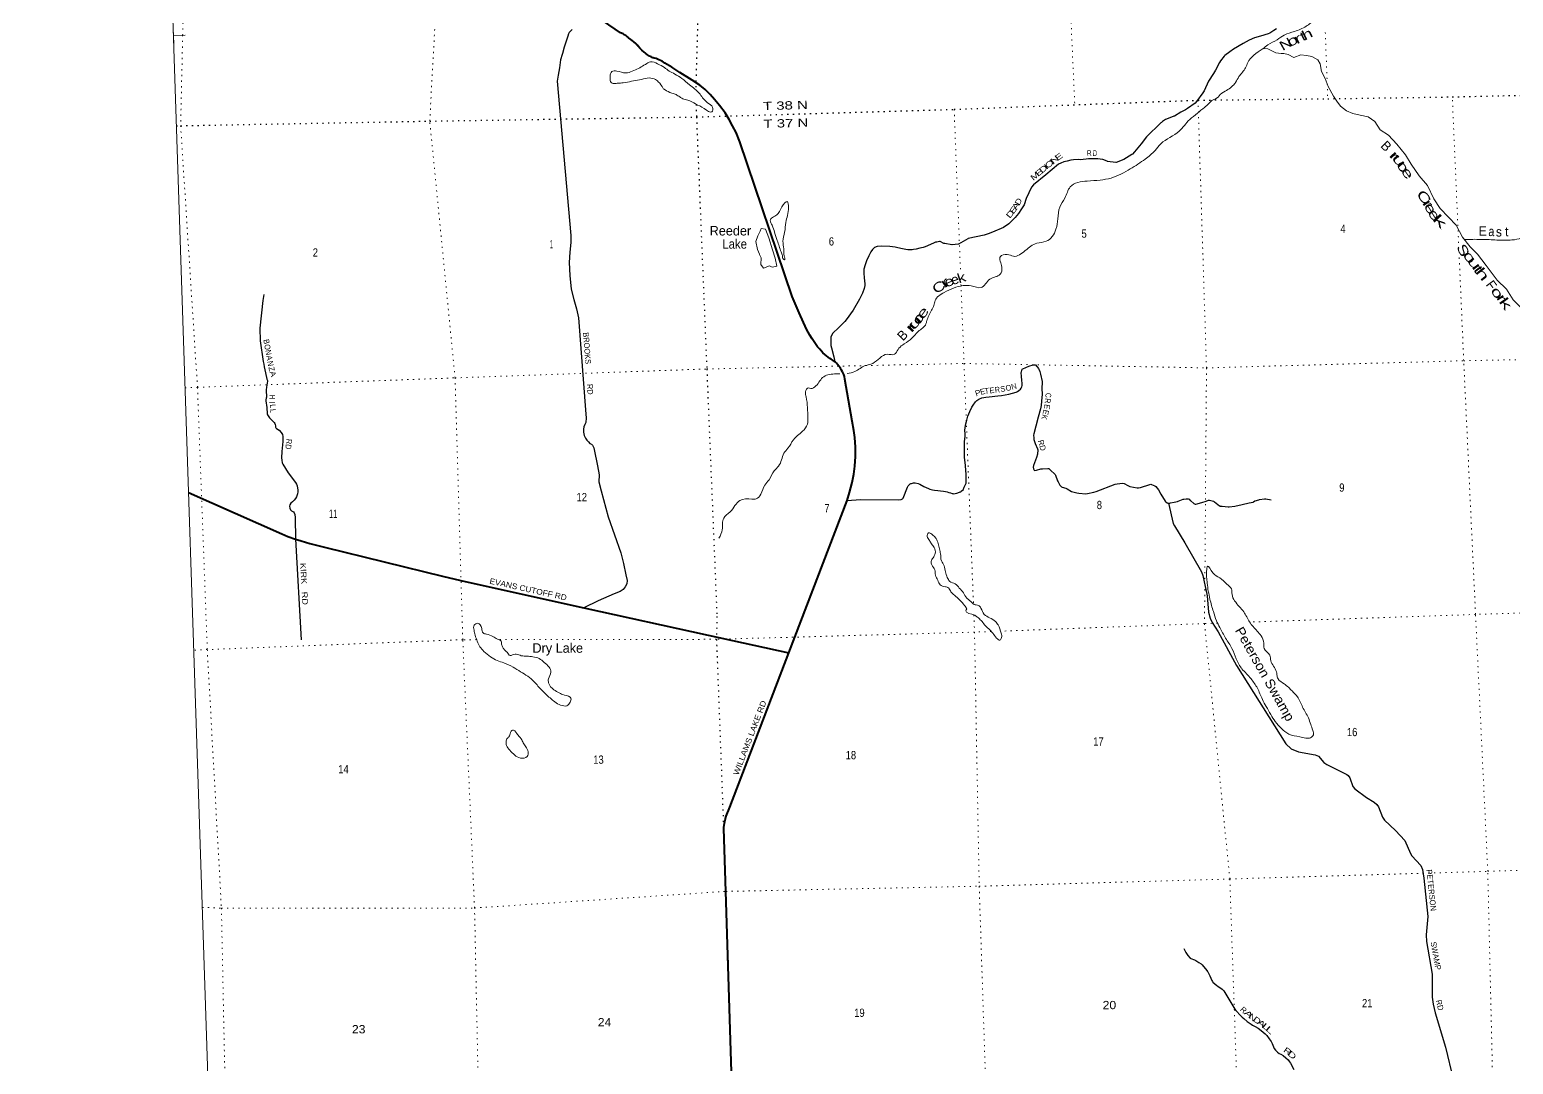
# Model space of a CAD drawing. Header units: feet. Extents: x 727543 to 978287, y 379550 to 572970.
# Drawn here: x 727553 to 758929, y 449790 to 471667 of the extents above; entities that cross this region are included whole.
import ezdxf
from ezdxf.enums import TextEntityAlignment as Align

# ---------------------------------------------------------------- set-up
doc = ezdxf.new("R2010")
doc.units = ezdxf.units.FT
doc.header["$LTSCALE"] = 80
doc.linetypes.add('DOTTED', pattern=[1.5, 0.3, -1.2])
for name, color, linetype, lineweight in [('26', 7, 'Continuous', 40), ('29', 7, 'Continuous', 25), ('39', 7, 'Continuous', 13), ('4', 7, 'Continuous', 13), ('6', 7, 'DOTTED', 25), ('7', 7, 'DOTTED', 13)]:
    doc.layers.add(name, color=color, linetype=linetype, lineweight=lineweight)
for name, color, linetype in [('27', 7, 'Continuous'), ('30', 7, 'Continuous'), ('41', 7, 'Continuous')]:
    doc.layers.add(name, color=color, linetype=linetype)

msp = doc.modelspace()

# ---------------------------------------------------------------- linework, layer by layer
at = {"layer": '26'}
msp.add_line((743605.63, 458489.45), (744842.19, 461711.8), dxfattribs=at)
for points in [[(744578.49, 464645), (744544.77, 464671.77), (744522.74, 464687.44), (744502.17, 464700.67), (744474.18, 464714.96), (744369.48, 464800.14), (744329.78, 464830.34), (744262.26, 464910.38), (744216.23, 464963.3), (744097.98, 465131.6), (744052.44, 465207.54), (744015.72, 465272.22), (743982.91, 465337.38), (743824.64, 465677.56), (743678.66, 466021.42), (742571.65, 469296.91), (742491.1, 469495.01), (742418.12, 469631.94), (742345.13, 469768.88), (742259.98, 469908.85), (742144.42, 470064.05), (742037.98, 470188.81), (741943.7, 470298.36), (741840.3, 470398.78), (741727.78, 470490.06), (741560.52, 470599.61), (741305.06, 470763.93), (741136.09, 470873.62), (740985.98, 470961.66), (740929.32, 470997.31), (740895.48, 471014.81), (740860.89, 471030.78), (740830.1, 471044.1), (740798.17, 471055.89), (740762.05, 471065.02), (740737.78, 471071.32), (740729.44, 471073.24), (740718.89, 471078.5), (740696.29, 471090.5), (740662.6, 471109.57), (740620.64, 471135.77), (740588.56, 471159.09), (740566.08, 471176.21), (740548.02, 471190.85), (740496.89, 471235.99), (740458.87, 471275.17), (740421.6, 471318.16), (740410.96, 471331.48), (740402.21, 471342.13), (740389.29, 471354.31), (740371.41, 471371.05), (740331.49, 471406.05), (740294.23, 471438.77), (740265.33, 471461.6), (740218.42, 471496.92), (740202.73, 471508.38), (740189.61, 471517.85), (740157.35, 471540.73), (740126.99, 471560.67), (740103.54, 471575.29), (740050.33, 471601.1), (739687.77, 471845.9)], [(744842.19, 461711.8), (744892.66, 461878.91), (744946.75, 462090.25), (744980.24, 462265.51), (745000.84, 462438.19), (745013.72, 462639.22), (745013.72, 462840.25), (745000.84, 463041.28), (744980.24, 463193.35), (744946.75, 463389.22), (744794.06, 464275.21), (744781.28, 464333.17), (744767.76, 464375.05), (744745.22, 464428.53), (744723.33, 464470.41), (744700.15, 464509.07), (744667.95, 464554.82), (744643.48, 464581.88), (744638.88, 464587.51), (744614.1, 464613.34), (744598.93, 464627.42), (744592.41, 464633.16), (744578.49, 464645)], [(730912.33, 461879.28), (732882.2, 461008.12), (733015.53, 460953.35), (733174.59, 460896.24)], [(733174.59, 460896.24), (733294.59, 460858.27), (733476.13, 460802.85), (733786.91, 460722.8), (736310.1, 460104.36), (736763.45, 459996.13), (739275.41, 459441.6)], [(739275.41, 459441.6), (741903.62, 458864.88), (743605.63, 458489.45)], [(742440.66, 448050.13), (742276.55, 453446.28), (742230.08, 454776.55), (742233.92, 454809.82), (742237.23, 454837.23), (742246.31, 454889.82), (742261.42, 454960.71), (742283.87, 455035.14), (742358.72, 455227.26), (743605.63, 458489.45)]]:
    msp.add_lwpolyline(points, dxfattribs=at)
at = {"layer": '29'}
msp.add_line((733174.59, 460896.24), (733290.74, 458764.12), dxfattribs=at)
for points in [[(739027.56, 471667.79), (739004.23, 471649.97), (738979.66, 471627.24), (738962.47, 471604.5), (738945.28, 471576.24), (738930.54, 471532.62), (738872.52, 471342.45), (738855.32, 471296.99), (738821.71, 471161.35), (738815.94, 471138.45), (738776.06, 471029.67), (738756.62, 470858.13), (738727.15, 470704.52), (738708.73, 470576.72), (738997.02, 467312.13), (738994.66, 467163.79), (738975.69, 466962.05), (738963.83, 466746.07), (738975.69, 466468.38), (739006.52, 466176.45), (739061.08, 465960.47), (739118, 465765.85), (739158.33, 465575.97), (739315.05, 463535.06), (739319.24, 463461.86), (739311.22, 463363.31), (739292.9, 463318.61), (739274.57, 463269.34), (739263.12, 463222.35), (739265.41, 463159.32), (739279.15, 463087.12), (739305.5, 463029.82), (739336.42, 462983.98), (739368.49, 462948.46), (739401.7, 462918.66), (739431.48, 462899.18), (739456.67, 462879.7), (739464.26, 462869.25), (739472.28, 462850.34), (739483.16, 462823.7), (739490.03, 462792.18), (739563.34, 462444.66), (739592.71, 462250.79), (739590.79, 462105.16), (739636.64, 461917.5), (739787.83, 461367.24), (740052.77, 460601.78), (740109.65, 460378.43), (740162.33, 460140.06), (740187.53, 460016.29), (740178.37, 459952.11), (740144.01, 459883.35), (740102.78, 459832.93), (740043.22, 459789.38), (739914.95, 459734.37), (739573.65, 459587.69), (739275.41, 459441.6)], [(753921.85, 471683.62), (753865.87, 471648.61), (753780.24, 471595.27), (753741.26, 471577.93), (753584.49, 471532.42), (753457.88, 471492.41), (753343.26, 471447.07), (753216.65, 471377.72), (753013.4, 471255.7), (752935.43, 471201.02), (752830.14, 471121.67), (752811.48, 471104.34), (752735.51, 471005.65), (752715.52, 470973.65), (752629.22, 470809.29), (752587.91, 470739.94), (752482.92, 470580.24), (752388.66, 470375.87), (752360.67, 470329.2), (752227.06, 470147.5), (752197.74, 470112.82), (752039.81, 470002.8), (751996.49, 469972.8), (751900.86, 469919.78), (751760.92, 469841.1), (751747.75, 469834.6), (751590.82, 469775.59), (751574.16, 469767.92), (751508.19, 469722.24), (751486.53, 469705.91), (751475.05, 469695.21)], [(751475.05, 469695.21), (751172.11, 469402.53), (751056.21, 469249.98), (750920.1, 469086.45), (750872.12, 469033.11), (750863.04, 469025.69), (750688.95, 468923.83), (750528.01, 468856.24), (750520.92, 468854.92), (750345.81, 468882.58), (750337.67, 468884.94), (750249.03, 468922.12), (750240.62, 468923.96), (750143.59, 468933.81), (750086.34, 468939.07), (750074.78, 468938.54), (749941.77, 468934.45), (749896.95, 468928.84), (749767.38, 468917.91), (749735.87, 468918.44), (749625.57, 468911.6), (749571.2, 468905.56), (749493.47, 468888.75), (749426.24, 468868.78), (749356.9, 468844.6), (749310.68, 468819.37), (749044.38, 468599.17), (748783.86, 468382.63), (748740.79, 468337.44), (748680.91, 468215.51), (748628.39, 468096.73), (748581.12, 467965.34), (748529.64, 467880.2), (748463.46, 467778.24), (748392.03, 467693.1), (748317.44, 467614.26), (748260.72, 467559.6), (748148.32, 467487.07), (748098.94, 467461.85), (747965.53, 467405.09), (747843.68, 467357.79), (747738.32, 467319.09), (747402.21, 467249.26), (747390.91, 467244.79), (747192.75, 467133.53), (747185.65, 467130.91), (747057.98, 467119.6), (747051.67, 467119.91), (746904.48, 467144.96), (746886.25, 467148.74), (746809.49, 467184.46), (746804.26, 467186.7), (746800.05, 467187.17), (746791.93, 467186.33), (746736.24, 467176.85), (746714.38, 467173.11), (746707.1, 467170.87), (746666.93, 467153.67), (746492.88, 467075.18), (746451.05, 467059.49), (746377.09, 467044.54), (746300.15, 467026.6), (746247.11, 467016.88), (746218.72, 467014.64), (746173.53, 467012.77), (746124.22, 467014.26), (746080.9, 467015.76), (746010.68, 467032.2), (745915.06, 467056.12), (745856.79, 467069.58), (745740.25, 467078.55), (745563.96, 467087.52), (745478.8, 467083.03), (745419.04, 467059.11), (745377.2, 467017.25), (745341.35, 466966.43), (745296.52, 466884.2), (745247.22, 466779.56), (745220.33, 466694.34), (745194.79, 466604.38), (745190.4, 466517.27), (745197.72, 466417.96), (745215.65, 466290.14), (745212.66, 466260.24), (745201.09, 466191.1), (745165.23, 466098.41), (745103.98, 465971.34), (744969.51, 465738.13), (744821.6, 465528.08), (744791.72, 465495.19), (744644.56, 465349.43), (744552.29, 465266.09), (744531.37, 465239.18), (744497.01, 465161.44), (744492.53, 465133.04), (744492.53, 465026.9), (744497.01, 464988.03), (744507.07, 464940.71), (744561.62, 464750.89), (744578.49, 464645)], [(732504.37, 466064.4), (732483.35, 465940.22), (732417.14, 465355.27), (732426.41, 465088.8), (732493.35, 464653.8), (732498.02, 464619.21), (732501.75, 464593.05), (732508.29, 464536.06), (732536.3, 464410.84), (732568.93, 464280.35), (732580.26, 464249.64), (732582.75, 464242.86), (732583.3, 464236.91), (732559.85, 464107.5), (732554.32, 464051.62), (732552.11, 464023.39), (732559.02, 463915.21), (732559.85, 463895.02), (732557.37, 463876.2), (732548.79, 463836.92), (732548.65, 463816.3), (732565.13, 463675.29), (732575.2, 463545.16), (732584.05, 463523.03), (732626.84, 463459.48), (732722.84, 463360.89), (732736.12, 463340.97), (732746.62, 463318.29), (732752.15, 463292.28), (732754.08, 463261.01), (732755.47, 463252.44), (732762.11, 463243.03), (732793.9, 463221.17), (732831.5, 463196.83), (732871.32, 463152.56), (732897.86, 463106.08), (732906.71, 463061.81), (732904.5, 462962.21), (732884.59, 462750.83), (732877.95, 462611.39), (732883.48, 462561.59), (732895.65, 462506.26), (732905.04, 462476.23), (733021.72, 462299.06), (733176.58, 462091.24), (733197.59, 462056.94), (733211.97, 462021.52), (733224.14, 461926.35), (733224.14, 461893.15), (733216.4, 461848.88), (733196.49, 461791.33), (733175.47, 461750.38), (733145.61, 461716.08), (733108.01, 461682.88), (733077.59, 461655.76), (733054.36, 461620.35), (733046.62, 461591.57), (733051.05, 461546.2), (733070.95, 461516.32), (733093.07, 461494.18), (733128.47, 461468.73), (733145.06, 461449.92), (733158.33, 461416.71), (733165, 461350.71), (733174.59, 460896.24)], [(744842.19, 461711.8), (745126.14, 461733.47), (745937.11, 461728.27), (745981.24, 461733.56), (746010.87, 461744.23), (746027.46, 461762.02), (746119.88, 461994.4), (746128.17, 462019.3), (746143.57, 462037.08), (746172.01, 462061.98), (746188.17, 462070.15), (746202.82, 462073.84), (746245.48, 462084.51), (746258.67, 462085.27), (746276.28, 462083.32), (746343.82, 462071.47), (746375.81, 462057.24), (746463.5, 462009.81), (746558.29, 461962.39), (746586.72, 461951.72), (746644.78, 461936.31), (746685.1, 461930.99), (746755.3, 461925.36), (746814.55, 461917.65), (746880.47, 461910.1), (746923.71, 461901.21), (746955.71, 461894.09), (746993.03, 461882.83), (747027.99, 461871.56), (747058.8, 461862.67), (747073.02, 461857.34), (747090.2, 461855.56), (747128.11, 461859.71), (747158.92, 461865.04), (747184.4, 461874.53), (747230.02, 461891.13), (747241.5, 461897.28), (747253.5, 461907.66), (747297.64, 461947.38), (747302.68, 461955.38), (747306.97, 461970.35), (747314.67, 461996.59), (747354.07, 462076.03), (747355.92, 462078.92), (747357.63, 462087.89), (747357.99, 462114.93), (747356.81, 462276.48), (747353.25, 462335.76), (747340.81, 462459.67), (747320.66, 462617.96), (747321.85, 462647.6), (747325.83, 462737.34), (747324.22, 462866.96), (747323.92, 462910.54), (747325.7, 462948.48), (747335.95, 463071.32), (747333.4, 463131.08), (747332.22, 463192.74), (747336.96, 463253.21), (747348.81, 463332.65), (747368.95, 463410.91), (747396.21, 463497.46), (747431.76, 463589.95), (747474.42, 463683.62), (747506.41, 463729.86), (747552.63, 463796.26), (747579.88, 463822.35), (747626.09, 463856.73), (747692.26, 463879), (747775.4, 463895.86), (747842.95, 463902.97), (748024.84, 463923.73), (748107.79, 463933.21), (748260.65, 463959.3), (748415.88, 464000.8), (748445.51, 464017.4), (748471.08, 464034.12), (748505.94, 464063.64), (748521.35, 464083.8), (748536.75, 464114.63), (748541.49, 464139.53), (748543.86, 464183.4), (748533.2, 464256.91), (748524.9, 464333.98), (748522.26, 464419.83), (748524.61, 464435.06), (748544.17, 464486.04), (748558.39, 464497.31), (748684.57, 464549.79), (748773.46, 464579.12), (748787.54, 464581.05), (748799.68, 464581.35), (748815.38, 464580.75), (748821.61, 464577.49), (748887.97, 464498.94), (748894.48, 464485.6), (748914.66, 464436.88), (748932.27, 464382.03), (748966.03, 464228.15), (748967.21, 464207.99), (748959.69, 464084.18)], [(748959.69, 464084.18), (748959.31, 464077.87), (748964.43, 463956.79), (748952.51, 463808.72), (748940.28, 463720.96), (748927.24, 463648.63), (748881.03, 463471.95), (748832.44, 463281.05), (748786.82, 463120.39), (748784.45, 463095.49), (748786.82, 463039.76), (748790.38, 463003), (748814.27, 462919.6), (748863.25, 462805.57), (748870.36, 462779.49), (748865.62, 462692.93), (748844.29, 462622.97), (748781.2, 462453.12), (748777.64, 462418.15), (748782.67, 462383.45), (748798.08, 462351.44), (748812.3, 462345.51), (748843.41, 462349.97), (748935.84, 462377.83), (748971.39, 462383.76), (749088.12, 462390.87), (749099.97, 462390.28), (749108.85, 462384.95), (749135.52, 462360.64), (749241.28, 462262.53), (749248.98, 462250.08), (749288.68, 462130.32), (749302.31, 462104.23), (749338.9, 462037.42), (749371.93, 462000.78), (749385.56, 461993.67), (749467.92, 461971.14), (749496.95, 461956.91), (749587.01, 461901.18), (749612.49, 461892.88), (749698.11, 461870.06), (749740.18, 461865.91), (749888.9, 461853.46), (749926.82, 461856.42), (750055.39, 461886.66), (750105.16, 461903.26), (750508.06, 462055.03), (750548.94, 462065.12), (750661.52, 462079.35), (750695.88, 462073.42), (750778.83, 462027.17), (750821.49, 462010.57), (750976.73, 461976.19), (750998.96, 461975.9), (751042.8, 461987.16), (751240.99, 462050.89), (751261.44, 462054.15), (751276.54, 462050.89), (751350.31, 462018.58), (751366.31, 462004.95), (751421.52, 461938.75), (751476, 461845.96), (751566.88, 461699.33), (751572.36, 461693.26), (751604.9, 461663.61), (751625.44, 461654.26), (751647.85, 461652.4), (751666.57, 461656.8), (751680.2, 461658.57), (751757.23, 461674.88), (751824.18, 461687.92), (751840.77, 461693.85), (751946.83, 461736.53), (751964.02, 461740.68), (752012.46, 461746.17), (752048.3, 461750.03), (752051.68, 461749.93), (752054.79, 461749.26), (752071.16, 461740.14), (752074.05, 461738.14), (752096.42, 461714.72), (752106.76, 461704), (752170.79, 461644.92), (752203.93, 461631.62), (752205.97, 461630.32), (752207.23, 461629.77), (752209.12, 461629.8), (752211.23, 461630.47), (752217.08, 461632.18), (752338.81, 461667.01), (752429.61, 461700.15), (752485.71, 461720.82), (752487.49, 461721.27), (752488.89, 461721.27), (752491.23, 461720.86), (752503.01, 461717.86), (752585.76, 461696.85), (752593.91, 461693.14), (752609.33, 461681.72), (752716.5, 461601.4), (752721.17, 461597.7)], [(751636.36, 461652.88), (751738.44, 461227.23), (751765.88, 461174.28), (751981.32, 460813.58), (752331.13, 460203.42), (752362.23, 460128.34), (752452.4, 459698.71), (752485.57, 459353.62), (752520.98, 459225.68), (752558.79, 459128.9), (752684.03, 458931.8), (753071.93, 458222.1), (754120.12, 456568.96), (754233.6, 456461.62), (754382.4, 456393.54), (754741.59, 456334.53), (754808.77, 456303.22), (754918.49, 456174.51), (754988.12, 456132.7), (755125.05, 456056.35), (755406.47, 455915.91), (755438.23, 455895.34), (755468.89, 455846.6), (755535.35, 455663.6), (755576.67, 455612.64), (755822.91, 455430.76), (755987.31, 455334.68), (756040.09, 455286.57), (756076.96, 455233.77), (756159.14, 455016.98), (756202.42, 454952.84), (756437.26, 454734.25), (756631.53, 454522.72), (756754.91, 454248.87), (756783.52, 454200.87), (756975.72, 453991.31), (757008.91, 453912.47), (757035.65, 453723.77), (757122.55, 452914.74), (757087.35, 452525.78), (757092.59, 452390.01), (757215.55, 451699.24), (757214.35, 451210.1), (757230.28, 451062.35), (757276.43, 450877.41), (757491, 450154.56), (757654.21, 449472.9)], [(752721.17, 461597.7), (752723.69, 461596.14), (752726.28, 461594.66), (752731.17, 461593.62), (752748.29, 461591.62), (752768.81, 461589.54), (752901.3, 461575.97), (752906.98, 461575.64), (752917.5, 461576.68), (753037.4, 461594.54), (753191.78, 461625.12), (753343.89, 461661.67), (753423.99, 461678.87), (753431.55, 461681.39), (753435.7, 461684.65), (753465.64, 461703.04), (753470.98, 461705.71), (753544.49, 461725.58), (753563.75, 461729.73), (753664.53, 461748.71), (753676.98, 461749.9), (753697.73, 461744.56), (753804.3, 461722.98)], [(751959.84, 452236.72), (752002.2, 452151.52), (752014.17, 452133.23), (752047.32, 452091.11), (752092.04, 452036.35), (752112.04, 452025.29), (752187.81, 451997.39), (752212.02, 451984.23), (752278.84, 451943.68), (752328.57, 451913.4), (752343.83, 451903.4), (752351.73, 451896.03), (752449.07, 451771.77), (752460.65, 451755.45), (752469.07, 451743.87), (752508.79, 451657.77), (752551.94, 451559.84), (752563.52, 451541.94), (752576.67, 451528.77), (752659.29, 451456.11), (752682.44, 451438.74), (752771.11, 451381.08), (752786.89, 451364.23), (752804.78, 451340.01), (753040.26, 450958.02), (753062.36, 450929.59), (753167.08, 450813.23), (753193.91, 450786.38), (753228.38, 450756.1), (753303.1, 450693.97), (753384.93, 450637.71), (753413.6, 450618.15), (753472.53, 450588.67), (753535.68, 450552.86), (753597.77, 450505.48), (753683.01, 450434.92), (753715.64, 450401.23), (753767.2, 450327.51), (753807.19, 450269.6), (753827.58, 450230.75), (753873.88, 450122.29), (753895.86, 450087.15), (753924.28, 450061.09), (753940.33, 450047.14), (753974.91, 450020.15), (754010.69, 450005.41), (754062.26, 449975.92), (754121.19, 449926.43), (754168.03, 449883.79), (754195.39, 449841.67), (754214.33, 449812.18), (754288, 449681.61)]]:
    msp.add_lwpolyline(points, dxfattribs=at)
at = {"layer": '39'}
for points in [[(753633.25, 471266.34), (753737.47, 471259.89), (753903.29, 471174.43), (754019.09, 471159.48), (754078.85, 471159.48), (754169.14, 471144.04), (754290.23, 471078.54), (754434.11, 471134.92), (754557.79, 471120.02), (754665.44, 471100.65), (754794.83, 471027.28), (754843.74, 470941.67), (754874.65, 470778.78), (754949.57, 470631.21), (755010.82, 470467.1), (755123.75, 470261.93), (755193.43, 470156.66), (755275.22, 470051.71), (755401.32, 469951.99), (755534.34, 469892.87), (755686.81, 469860.54), (755857.57, 469824.66), (755999.88, 469723.35), (756109.99, 469546.39), (756286.97, 469433.87), (756464.17, 469242.53), (756650.37, 469019.09), (756771.21, 468820.19), (756939.75, 468578.09), (757111.29, 468372.46), (757250.58, 468093.2), (757383.88, 467882.5), (757554.68, 467703.12), (757721.21, 467531.71), (757851.56, 467282.53), (758013.13, 467072.58), (758170.95, 466923.17), (758357.67, 466681.56), (758588.85, 466368.36), (758782.09, 466181.49), (758923.87, 465956.87), (759086.07, 465795.45)], [(742985.89, 466917.55), (742944.6, 467019.53), (742911.45, 467190.45), (742952.65, 467304.73), (743000.37, 467403.01), (743024.95, 467462.28), (743112.59, 467451.52), (743186.99, 467261.81), (743261.38, 467012.07), (743318.98, 466831.97), (743350.18, 466666.28), (743256.26, 466647.85), (743198.97, 466672.6), (743074.99, 466626.86), (743018.29, 466702.15), (743022.29, 466845.76), (742989.93, 466914.04)]]:
    msp.add_lwpolyline(points, dxfattribs=at)
for points in [[(754921.89, 472360.42), (754903.12, 472192.32), (754826.43, 472046.78), (754719.86, 471886.3), (754546.21, 471740.2), (754302.86, 471628.63), (754084.79, 471552.09), (753933.98, 471455.11), (753739.15, 471342.81), (753620.36, 471256.78), (753442.09, 471130.77), (753313.31, 470969.7), (753265.88, 470861.31), (753125.73, 470673.66), (753054.41, 470552.52), (753035.03, 470523.71), (752833.44, 470364.74), (752706.86, 470268.4), (752693.31, 470247.83), (752556.11, 470169.4), (752455.9, 470069.72), (752396.59, 470023.68), (752250.62, 469898.53), (752084.64, 469766.78), (751863.31, 469520.38), (751472.85, 469253.31), (751353.53, 469114.72), (751144.56, 468931.3), (750829.21, 468722.82), (750422.48, 468530.1), (750189.36, 468485.5), (749917.12, 468466.14), (749558.91, 468343.43), (749446.45, 468105.98), (749336.71, 467915.1), (749297.22, 467669.49), (749257.11, 467446.1), (749048.13, 467191.94), (748851.23, 467152.34), (748607.19, 466994.27), (748356, 466874.41), (748225.51, 466915.4), (748081.4, 466867.1), (748111.89, 466647.61), (748075.82, 466495.06), (747856.59, 466388.18), (747673.64, 466213.54), (747466.48, 466250.47), (747290.59, 466253.88), (746890.56, 466109.85), (746701.49, 465937.06), (746676.04, 465837.35), (746624.46, 465732.9), (746525.67, 465511.99), (746507.38, 465444.8), (746342.2, 465284.78), (746173.49, 465106.48), (746008.84, 464999.02), (745916.58, 464903.6), (745838.64, 464802.49), (745691.12, 464802.61), (745381.37, 464610.45), (745225.09, 464563.85), (745004.3, 464440.75), (744840.91, 464395.93)], [(740948.27, 470424.64), (740847.27, 470565.45), (740762.71, 470625.86), (740612.72, 470642.08), (740452.11, 470605.47), (740279.21, 470574.6), (740104.35, 470541.65), (739997.45, 470534.77), (739916.8, 470528.58), (739870.19, 470533.41), (739836.73, 470572.94), (739826.7, 470641.39), (739834.21, 470732.54), (739865.19, 470779.85), (739967.94, 470790.67), (740159, 470751.29), (740295.38, 470787.25), (740425.07, 470845.27), (740538.33, 470912.96), (740574.15, 470932.1), (740683.71, 470987.56), (740830.41, 470944.98), (740976.12, 470865.99), (741075.23, 470791.82), (741196.25, 470728.34), (741342.37, 470635.21), (741505.79, 470502.12), (741615.39, 470414.08), (741731.79, 470299.95), (741801.18, 470204.78), (741890.48, 470120.24), (741994.19, 470025.99), (741978.78, 469928.56), (741819.16, 469999.1), (741634.57, 470095.25), (741474.6, 470177.9), (741362.63, 470207.26), (741300.96, 470244.03), (741259.78, 470271.23), (741183.86, 470311.65), (741088.04, 470341.44), (740958.54, 470418.84)], [(743524.89, 466828.96), (743524.89, 466825.36), (743524.16, 466801.96), (743498.96, 466809.16), (743470.16, 466888.41), (743445.16, 466968.17), (743364.02, 467208.94), (743307.39, 467381.63), (743254.81, 467530.03), (743214.36, 467631.22), (743258.73, 467696.89), (743354.21, 467749.96), (743458.47, 467920.48), (743576.57, 468030.74), (743600.16, 467912.12), (743544.63, 467591.31), (743518.18, 467384.45), (743483.26, 467191.51), (743499.86, 467034.3), (743507.34, 466887.19), (743511.69, 466874.59), (743517.99, 466857.33), (743524.89, 466828.96)], [(757892.52, 467231.36), (758247.02, 467232.41), (758582.83, 467219.11), (758900.06, 467219.46), (759104.92, 467263.31), (759354.79, 467429.62), (759572.52, 467589.02), (759778.82, 467653.12), (759970.93, 467648.12), (760156.86, 467647), (760404.47, 467679.86), (760466.72, 467764.38), (760570.92, 467866.19), (760644.53, 467906.55), (760743.13, 467921.3), (760810.27, 467904.89), (760971.22, 467858.64), (761110.83, 467852.25), (761184.26, 467853.2)], [(744688.88, 464387.69), (744611.77, 464387.87), (744344.73, 464328.22), (744180.52, 464133.86), (744072.93, 464080.47), (744016.05, 464091.09), (743959.79, 464008.74), (743972.93, 463901.97), (744001.58, 463676.37), (744009.81, 463458.3), (744001.37, 463328.72), (743894.63, 463174.3), (743703.72, 462995.4), (743587.63, 462814.45), (743503.68, 462711.16), (743453.07, 462572.38), (743392.2, 462439.39), (743300.12, 462337.9), (743188.24, 462151), (743096.61, 462033.36), (743013.06, 461845.19), (742916.88, 461745.62), (742828.1, 461741.24), (742574.32, 461712.26), (742365, 461470.22), (742229.3, 461339.28), (742199.97, 461091.92), (742130.2, 460916.24)], [(747369.9, 459420.46), (747323.41, 459491.99), (747219.06, 459608.46), (747113.21, 459706.7), (747034.24, 459783.43), (746987.64, 459858.99), (746918.13, 459887.46), (746805.81, 459928.94), (746756.61, 460024.65), (746707.12, 460130.45), (746693.69, 460247.32), (746630.19, 460348.71), (746619.87, 460427.26), (746656.22, 460498.97), (746702.1, 460591.14), (746682.38, 460715.93), (746623.54, 460795.21), (746579.02, 460868.81), (746534.2, 460952.5), (746562.42, 461026.02), (746658.87, 460974.01), (746721.4, 460906.95), (746764.83, 460800.99), (746792.33, 460686.51), (746815.45, 460584.05), (746833.78, 460436.99), (746891.4, 460329.38), (746917.24, 460202.74), (746958.99, 460084.6), (747009.86, 460001.06), (747126.56, 459947.58), (747211.93, 459858.89), (747299.67, 459758.15), (747369.46, 459648.84), (747431.53, 459597.94), (747524.8, 459515.53), (747616.41, 459491.7), (747670.52, 459436.54), (747738.98, 459302.95), (747854.18, 459231.23), (747977.68, 459151.64), (748032.25, 459080.33), (748097.83, 458906.24), (748106.58, 458811.48), (748069.66, 458759.96), (748001.76, 458802.62), (747924.12, 458903.64), (747834.48, 459000.29), (747747.21, 459084.88), (747676.03, 459171.92), (747595.16, 459244.55), (747539.49, 459283.49), (747350.8, 459381.55), (747369.9, 459420.46)], [(753189.34, 458144.23), (753065.96, 458361.26), (752976.74, 458585.26), (752845.4, 458798.03), (752721.68, 459027.17), (752652.99, 459168.84), (752584.88, 459361.06), (752512.62, 459627.95), (752454.62, 459961.92), (752442.81, 460092.98), (752441.38, 460214.21), (752466.54, 460324.02), (752571.69, 460179.28), (752720.06, 460078.12), (752873.44, 459942.74), (752967.23, 459842.16), (752980.66, 459725.29), (753035.05, 459589.3), (753227.54, 459357.94), (753350.85, 459142.93), (753513.92, 458951.22), (753593.58, 458850.26), (753652.46, 458698.22), (753657.82, 458581.13), (753776.99, 458440.8), (753798.49, 458324.15), (753920.37, 458088.89), (753930.28, 458024.48), (753952.89, 457940.19), (754081.18, 457834.46), (754253.19, 457683.41), (754363.77, 457561.03), (754473.01, 457343.63), (754594.77, 457112.42), (754645.06, 456978.34), (754687.1, 456850.1), (754699.96, 456753.43), (754640.99, 456695.27), (754538.13, 456688.49), (754412.14, 456713.44), (754180.06, 456773.97), (754025.18, 456891.12), (753895.74, 457037.24), (753800.63, 457184.27), (753702.86, 457353.47), (753621.71, 457506.94), (753515.93, 457744.65), (753383.09, 457939.19), (753185.33, 458151.29)], [(737735.19, 458434.63), (737843.59, 458459.75), (737949.5, 458430.23), (738071, 458421.33), (738194.68, 458406.43), (738327.07, 458369.53), (738434.48, 458287.49), (738536.29, 458189.14), (738575.74, 458081.05), (738523.17, 457940.19), (738527.66, 457853.4), (738636.79, 457710.78), (738749.86, 457643.05), (738862.29, 457597.53), (738999.64, 457528.42), (738983.71, 457449.17), (738911.13, 457372.46), (738781.45, 457385.18), (738556.88, 457536.86), (738384.58, 457698.01), (738219.83, 457877.56), (738085.14, 457995.24), (737934.93, 458090.28), (737774.51, 458189.1), (737579.99, 458278.92), (737439.17, 458327.72), (737301.59, 458404.91), (737158.88, 458520.37), (737075.24, 458619.2), (737019.41, 458734.94), (736971.31, 458863.02), (736950.04, 458971.59), (736953.1, 459076.77), (737026.78, 459115.11), (737112.72, 459006.23), (737141.67, 458912.01), (737215.17, 458885.67), (737349.92, 458836.7), (737446.55, 458778.64), (737481.22, 458767.43), (737526.61, 458734.28), (737529.84, 458691.92), (737552.1, 458619.75), (737588.09, 458562.1), (737606.9, 458540.36), (737650.45, 458501.1), (737712.98, 458434.04), (737735.19, 458434.63)], [(737949.03, 456671.81), (737989.81, 456588.01), (738044.78, 456502.56), (738094.21, 456398.78), (738070.78, 456299.12), (737930.3, 456265.06), (737809.27, 456328.54), (737705.27, 456432.9), (737635.77, 456532.11), (737631.05, 456626.98), (737641.95, 456669.71), (737689.2, 456713.41), (737718.92, 456805.15), (737761.97, 456854.81), (737856.86, 456786.59), (737913.32, 456711.83), (737934.61, 456690.01), (737949.56, 456670.72)]]:
    msp.add_spline(points, degree=3, dxfattribs=at)
at = {"layer": '4'}
for p, q in [((730590.95, 471609.23), (730601.58, 471293.78)), ((730590.95, 471609.23), (730601.58, 471293.78)), ((730590.95, 471609.23), (730601.58, 471293.78)), ((730843.02, 471552.06), (730593.12, 471543.64)), ((730843.02, 471552.06), (730593.12, 471543.64)), ((730843.02, 471552.06), (730593.12, 471543.64))]:
    msp.add_line(p, q, dxfattribs=at)
msp.add_lwpolyline([(969937.84, 572954.67), (978041.59, 388968.11), (947496.78, 387643.8), (916945.33, 386361.5), (886396.97, 385118.33), (855846.95, 383920.08), (825295.31, 382766.75), (794742.09, 381652.54), (764187.38, 380580.36), (733631.22, 379550.22), (727552.54, 563611.91)], dxfattribs=at)
msp.add_lwpolyline([(969937.84, 572954.67), (978041.59, 388968.11), (947496.78, 387643.8), (916945.33, 386361.5), (886396.97, 385118.33), (855846.95, 383920.08), (825295.31, 382766.75), (794742.09, 381652.54), (764187.38, 380580.36), (733631.22, 379550.22), (727552.54, 563611.91)], dxfattribs=at)
at = {"layer": '6'}
msp.add_line((741679.91, 471914.94), (741638.12, 470392.05), dxfattribs=at)
for points in [[(730656.19, 469635.41), (730744.94, 469636.48), (736013.09, 469733.48), (741653.59, 469821.5), (747102.97, 469982.56), (752259.88, 470176.1), (755003.91, 470205.86), (757638.37, 470245.28), (758708.71, 470271.03), (760391.46, 470296.98), (761100.57, 470308.72)], [(741646.34, 470088.99), (741653.59, 469821.5), (741871.92, 464492.27), (742086.15, 459259.93), (742076.37, 458776.26), (742276.55, 453446.28), (742443.99, 447934.99), (742637.34, 442527.9), (742743.61, 440535.59)]]:
    msp.add_lwpolyline(points, dxfattribs=at)
at = {"layer": '7'}
for p, q in [((749560.15, 472178.13), (749653.97, 470083.26)), ((754953.06, 471607.75), (755003.91, 470205.86)), ((757771.83, 467156.85), (757638.37, 470245.28)), ((747102.97, 469982.56), (747237.93, 466531.2))]:
    msp.add_line(p, q, dxfattribs=at)
for points in [[(730787.92, 471550.08), (730884.36, 474831.41), (730755.67, 479998.69)], [(737694.09, 436972.58), (737265.02, 442313.38), (737073.3, 447682.13), (736960.6, 453094.56), (736711.45, 458768.3), (736549.03, 464304.05), (736013.09, 469733.48), (736120.89, 471726.66)], [(730788.08, 471550.07), (730744.94, 469636.48), (731101.27, 464104.64), (731308.6, 458558.6), (731607.53, 453093.15), (731721, 447567.52), (731961.1, 442154.25), (732341.26, 436760.08)], [(752259.88, 470176.1), (752439.72, 464515.69), (752398.54, 459109.08), (752933.28, 453707.91), (753120.61, 448252.04), (753323.61, 442855.45), (753513.65, 437383.51)], [(758833.7, 437610.11), (758681.29, 442986.45), (758515.51, 448410.86), (758388.64, 453871.24), (758129.6, 459301.92), (757879.45, 464666.25), (757782.65, 466906.41)], [(747247.77, 466279.53), (747313.11, 464608.51), (747511.09, 459522.84)], [(730839.16, 464094.86), (731101.27, 464104.64), (736549.03, 464304.05), (741871.92, 464492.27), (747313.11, 464608.51), (752439.72, 464515.69), (757879.45, 464666.25), (761292.29, 464735.62)], [(761475.43, 459412.14), (758129.6, 459301.92), (753351.08, 459141.13)], [(747520.14, 459290.4), (747534.26, 458927.56), (747633.14, 453555), (747811.8, 448112.92), (748054.09, 442695.71), (748225.15, 437275.98)], [(752674.26, 459118.36), (752398.54, 459109.08), (748084.54, 458948.09)], [(737001.22, 458768.73), (736711.45, 458768.3), (731308.6, 458558.6), (731022.38, 458546.91)], [(747888.29, 458940.77), (747534.26, 458927.56), (742076.37, 458776.26), (737459.07, 458769.41)], [(731201.96, 453108.88), (731607.53, 453093.15), (736960.6, 453094.56), (742276.55, 453446.28), (747633.14, 453555), (752933.28, 453707.91), (758388.64, 453871.24), (761662.6, 453971.23)]]:
    msp.add_lwpolyline(points, dxfattribs=at)

# ---------------------------------------------------------------- texts
at = {"layer": '27'}
for s, rotation, width, p in [('EVANS CUTOFF RD', 347.599, 1.1, (737268.53, 459954.52)), ('WILLAMS LAKE RD', 69.056, 1.15, (742539.93, 455892.64))]:
    msp.add_text(s, height=120, rotation=rotation, dxfattribs=dict(at, width=width)).set_placement(p)
at = {"layer": '30'}
for s, rotation, width, p in [('R', 2.926, 0.7, (749964.04, 468995.63)), ('D', 358.751, 0.65, (750078.41, 468995.81)), ('D', 39.733, 1.5, (749026.1, 468674.99)), ('I', 39.587, 1.2, (749085.49, 468724)), ('C', 39.587, 1.5, (749145.61, 468773.7)), ('I', 39.587, 1.2, (749205, 468822.82)), ('N', 39.587, 1.5, (749265.11, 468872.52)), ('E', 36.225, 1.5, (749352.93, 468931.96)), ('M', 39.733, 1.4, (748848.35, 468527.25)), ('E', 39.733, 1.65, (748942.13, 468605.21)), ('D', 51.004, 1.5, (748335.29, 467731.21)), ('E', 55.013, 1.5, (748402.59, 467821.02)), ('A', 56.841, 1.45, (748457.57, 467906.56)), ('D', 62.213, 1.2, (748515.25, 468004.64)), ('B', 279.973, 0.9, (732502.54, 465060.07)), ('O', 279.973, 0.8, (732522.68, 464945.55)), ('N', 279.973, 0.8, (732542.81, 464831.04)), ('A', 279.973, 0.95, (732562.95, 464716.51)), ('N', 279.95, 0.8, (732586.82, 464597.24)), ('A', 287.861, 1.1, (732640.62, 464368.13)), ('E', 13.315, 0.95, (747718.24, 463956.37)), ('E', 6.511, 0.8, (747908.61, 463981.28)), ('R', 6.52, 0.75, (748024.54, 463995.54)), ('S', 9.686, 0.9, (748144.06, 464013.05)), ('O', 14.968, 0.9, (748266.83, 464037.16)), ('N', 14.968, 0.9, (748382.91, 464065.32)), ('H', 271.678, 0.6, (732621.62, 463897.63)), ('P', 18.453, 1.1, (747624.3, 463929.93)), ('R', 265.397, 0.75, (749022.9, 463822.73)), ('C', 272.421, 0.7, (749034.4, 463932.67)), ('L', 271.666, 0.8, (732633.85, 463702.81)), ('L', 272.425, 0.8, (732639.48, 463602.78)), ('K', 255.343, 0.95, (748957.94, 463489.37)), ('E', 260.067, 0.9, (749007.92, 463702.78)), ('A', 320.256, 1.7, (753294.2, 450805.59)), ('N', 320.826, 1.5, (753379.22, 450734.99)), ('D', 323.423, 1.4, (753475.07, 450670.26)), ('A', 322.653, 1.6, (753566.16, 450605.24)), ('L', 320.383, 1.85, (753662.58, 450535.24)), ('L', 317.084, 2, (753737.59, 450469.91)), ('R', 324.237, 1.4, (754119.93, 450018.93)), ('D', 317.687, 1.6, (754209.24, 449940.93))]:
    msp.add_text(s, height=120, rotation=rotation, dxfattribs=dict(at, width=width)).set_placement(p, align=Align.CENTER)
for s, rotation, width, p in [('BROOKS', 274.391, 0.95, (739254.31, 465262.91)), ('RD', 274.391, 0.85, (739336.47, 464170.34)), ('RD', 264.619, 0.85, (732982, 463019.44)), ('KIRK   RD', 273.118, 1.2, (733272.38, 460388.1)), ('RD', 284.011, 0.95, (757288.33, 451137.36))]:
    msp.add_text(s, height=120, rotation=rotation, dxfattribs=dict(at, width=width)).set_placement(p)
for s, rotation, p in [('Z', 280.928, (732611.53, 464480.75)), ('T', 7.511, (747802.55, 463970.46)), ('I', 271.666, (732622.41, 463783.68)), ('E', 255.343, (748984.72, 463591.8)), ('R', 314.979, (753181.38, 450896.09))]:
    msp.add_text(s, height=120, rotation=rotation, dxfattribs=at).set_placement(p, align=Align.CENTER)
for s, rotation, p in [('RD', 285.984, (748871.71, 462973.29)), ('PETERSON', 276.131, (757088.1, 453903.89)), ('SWAMP', 280.093, (757178.19, 452372.07))]:
    msp.add_text(s, height=120, rotation=rotation, dxfattribs=at).set_placement(p)
at = {"layer": '41'}
for s, rotation, width, p in [('t', 27.885, 1.35, (754524.09, 471438.51)), ('h', 26.914, 1.45, (754614.06, 471484.24)), ('N', 28.973, 1.35, (754164.29, 471274.98)), ('o', 32.063, 1.55, (754307.09, 471350.06)), ('r', 27.779, 1.6, (754414.34, 471388.7)), ('r', 312.803, 2.15, (756347.58, 468934.32)), ('u', 309.806, 1.95, (756437.37, 468837.81)), ('c', 301.28, 1.7, (756505.34, 468725.79)), ('e', 304.844, 1.65, (756610.65, 468578.24)), ('C', 309.835, 1.6, (756963.55, 468060.67)), ('r', 305.509, 1.85, (757040.37, 467933.71)), ('e', 302.32, 1.55, (757090.29, 467835.97)), ('e', 302.32, 1.55, (757171.24, 467699.5)), ('k', 313.596, 2.25, (757301.74, 467547.51)), ('a', 358.242, 0.85, (758462.31, 467302.27)), ('s', 359.265, 0.95, (758622.37, 467293.62)), ('S', 297.615, 1.45, (757778.09, 466957.92)), ('o', 307.581, 1.75, (757924.32, 466799.01)), ('u', 307.581, 1.9, (758023.8, 466669.16)), ('t', 306.568, 1.65, (758110.43, 466539.97)), ('h', 307.697, 1.85, (758200.19, 466436.46)), ('C', 33.757, 1.4, (746832.33, 466144.38)), ('r', 36.172, 1.9, (746966.4, 466241.14)), ('e', 23.265, 1.3, (747031.49, 466250.95)), ('e', 16.557, 1.1, (747146.33, 466290.01)), ('k', 17.591, 1.3, (747287.93, 466327.61)), ('o', 305.96, 1.65, (758507.84, 466046.64)), ('r', 302.26, 1.75, (758601.15, 465935.14)), ('k', 305.138, 1.85, (758684.77, 465818.1)), ('c', 59.29, 1.7, (746422.03, 465501.29)), ('e', 55.593, 1.65, (746516.65, 465625.31)), ('r', 46.928, 2.2, (746259.03, 465312.79)), ('u', 47.838, 2.05, (746343.2, 465405.74))]:
    msp.add_text(s, height=200, rotation=rotation, dxfattribs=dict(at, width=width)).set_placement(p, align=Align.CENTER)
for s, rotation, p in [('B', 314.553, (756169.07, 469135.53)), ('E', 0.17, (758282.06, 467311.16)), ('t', 0.862, (758791.63, 467297.31)), ('F', 306.432, (758385.29, 466206.94)), ('B', 46.238, (746082.75, 465137.37))]:
    msp.add_text(s, height=200, rotation=rotation, dxfattribs=at).set_placement(p, align=Align.CENTER)
for s, p in [('Reeder', (741933.09, 467315.27)), ('Dry Lake', (738185.52, 458492.37))]:
    msp.add_text(s, height=200, dxfattribs=at).set_placement(p)
at = {"layer": '41', "width": 0.9}
msp.add_text('Lake', height=200, dxfattribs=at).set_placement((742200.31, 467035.6))
at = {"layer": '41', "width": 1.1}
msp.add_text('Peterson Swamp', height=200, rotation=299.605, dxfattribs=at).set_placement((753035, 458967.6))
at = {"layer": '6', "width": 1.35}
for s, p in [('T 38 N', (743063.2, 469963.21)), ('T 37 N', (743073.18, 469588.34))]:
    msp.add_text(s, height=175, rotation=1.693, dxfattribs=at).set_placement(p)
at = {"layer": '7'}
for s, width, p in [('4', 0.85, (755270.1, 467366.89)), ('1', 0.4, (738555.28, 467044.96)), ('6', 0.85, (744452.39, 467101.73)), ('5', 0.85, (749797.14, 467268.08)), ('2', 0.85, (733538.48, 466867.71)), ('12', 0.85, (739117.24, 461695.58)), ('9', 0.85, (755247.01, 461897.42)), ('7', 0.85, (744359.28, 461463.2)), ('8', 0.85, (750119.38, 461529.51)), ('11', 0.65, (733883.38, 461343.22)), ('16', 0.85, (755409.29, 456728.55)), ('17', 0.85, (750043.79, 456526.99)), ('13', 0.85, (739471.65, 456144.52)), ('18', 0.85, (744809.3, 456239.82)), ('14', 0.85, (734077.89, 455941.8)), ('19', 0.85, (744989.46, 450792.82)), ('20', 1.1, (750243.39, 450955.44)), ('21', 0.85, (755729.2, 450994.97)), ('23', 1.1, (734367.34, 450444.69)), ('24', 1.1, (739567.28, 450592.98))]:
    msp.add_text(s, height=175, dxfattribs=dict(at, width=width)).set_placement(p)

doc.saveas('drawing.dxf')
